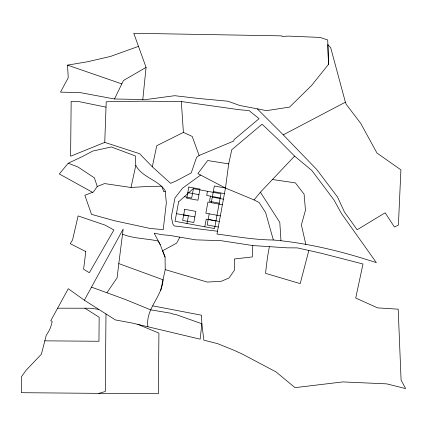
<?xml version="1.0" encoding="UTF-8"?>
<svg xmlns="http://www.w3.org/2000/svg" width="427" height="427" viewBox="0 0 427 427"><rect width="100%" height="100%" fill="white"/><g stroke="black" fill="none" stroke-linecap="round" stroke-linejoin="round"><path stroke-width="0.64" d="M147.929 326.724C145.191 309.036 162.18 296.845 163.039 279.776L118.802 263.592L123.168 229.069L84.354 300.224L115.397 319.924L132.413 323.095L200.156 339.166L201.859 323.767L201.512 315.211L152.786 305.871M105.987 313.952L105.298 391.506L98.808 393.363L21.35 392.691L21.393 376.833L26.159 370.193L41.376 354.234L46.239 335.419L49.089 330.717A33.85 33.85 0 0 0 52.03 322.107L52.153 321.36L50.76 320.752L68.272 288.716L84.354 300.224M104.754 142.394L106.211 101.759L143.045 101.172L181.315 101.541L239.045 109.702L249.128 110.609L259.066 118.685L233.98 139.736L233.761 141.043L199.115 155.481L196.585 157.355L191.269 172.86L176.554 180.749L170.624 183.348L152.295 166.786L139.613 153.704L104.754 142.394L70.599 156.229L71.16 101.423L78.846 101.583L106.019 107.14M252.779 245.562L252.33 256.942L234.359 258.965L234.322 270.398L228.931 278.052L221.261 281.276L207.26 282.076L165.222 269.618L165.052 257.038L162.607 250.788L176.618 243.144L179.884 237.172L195.619 239.851L221.01 240.668L252.779 245.562L287.136 247.831L297.357 247.895L320.997 253.19L362.982 263.993L355.712 298.051L377.58 307.878L398.188 309.175L401.086 380.105L405.65 388.575L386.761 383.868L342.753 381.914L295.014 387.652L275.981 371.874L242.84 354.346L234.119 350.316L217.791 343.724L203.823 340.122L201.859 323.767L175.289 314.315L173.218 314.149L171.184 313.279L150.528 309.805L125.207 299.428L91.57 287.168M142.799 99.518L146.071 67.386L133.768 33.279L281.681 35.863L282.108 36.541L287.926 36.087L320.101 37.427L327.717 39.957L328.502 64.354L311.571 85.496L289.581 107.092L266.555 110.652L239.76 105.464L227.911 101.215L197.658 98.381L174.718 95.696L143.995 99.817L142.799 99.518L114.505 98.995L79.854 92.547L60.501 92.147L68.235 77.757L67.53 65.128L87.69 61.728L110.363 56.476L138.46 46.378M118.802 263.592L117.105 277.822L107.001 292.591M273.333 239.99L265.647 212.63L259.216 202.622L254.081 199.927L225.472 188.051L228.707 163.883L231.765 149.76L262.082 124.204L277.07 138.428L294.609 156.101L311.881 170.544L333.893 199.825L341.536 213.633L376.358 262.648C342.876 251.642 308.497 243.112 273.333 239.99C254.391 239.873 235.752 236.457 216.991 234.06L225.472 188.051L197.872 173.602L207.698 160.547L228.707 163.883M269.357 246.747L267.387 257.881L265.519 273.339L300.197 283.619L308.822 250.542M186.999 223.502L188.408 215.859L176.447 213.655M193.42 188.681L191.691 198.048L184.315 196.692M207.469 191.269L206.7 195.443L220.199 197.936M204.811 226.785L206.22 219.142L215.955 220.94M210.463 196.137L209.502 201.336L219.238 203.129M209.209 213.826L207.159 224.96L218.288 227.009M211.264 202.697L214.338 185.996L225.472 188.051M135.797 165.382C142.175 177.483 157.75 179.618 165.153 190.543L166.333 202.82L163.231 229.63L150.267 228.477L114.425 220.722L91.517 214.365L84.85 195.288L93.47 191.958L97.255 186.476L104.567 183.578L131.014 187.49L135.797 165.382L135.29 155.903L111.324 146.968L92.728 151.073L82.662 156.415L68.219 163.242L59.31 173.96L92.531 192.321M152.295 166.786L156.746 145.714L183.402 132.402L192.209 136.432L199.115 155.481M160.717 290.557L165.222 269.618M114.505 98.995L123.44 80.511L146.071 67.386M254.081 199.927L260.395 192.219L294.609 156.101M200.631 175.043L182.585 188.147L174.985 197.893L171.291 216.964L172.935 224.234L174.163 225.92L217.514 231.226M328.502 64.354L327.851 44.52L330.728 47.813L345.395 102.186L283.272 134.847L257.262 108.853M131.014 187.49L145.746 186.583L161.758 186.167L163.68 191.654L165.26 191.654M57.629 308.187L90.15 308.23L98.722 309.345M98.808 393.363L158.385 393.721L158.919 333.097L137.772 324.349M44.712 340.842L98.952 341.264L99.16 317.266L84.856 308.187M272.234 179.468L295.393 182.889L304.104 194.2L305.47 210.175L301.377 224.944L305.865 244.506M179.884 237.172L169.887 235.421L161.705 234.679L154.147 233.179L160.226 244.698L165.052 257.038M213.313 191.563L224.447 193.618M187.8 192.614L198.929 194.664M212.288 197.13L223.417 199.179M222.392 204.746L207.922 202.078L205.867 213.212L220.343 215.881M183.695 214.877L194.824 216.927M208.184 219.393L219.313 221.442M67.53 65.128L121.834 83.9M68.219 163.242L77.949 166.978L94.383 177.862L97.255 186.476M122.517 234.209C133.87 238.757 146.498 238.426 158.316 241.074L160.226 244.698M283.272 134.847L316.775 169.546L337.565 197.087L344.37 211.845L357.148 229.758L385.165 212.785L394.42 227.031L398.402 225.104L400.905 169.855L376.977 153.042L360.73 123.387L346.206 104.305L345.395 102.186M260.395 192.219L279.797 222.366L280.971 240.759M181.315 101.541L183.402 132.402M85.795 251.578L83.596 269.229L89.328 272.709L113.902 229.993L105.074 225.114L78.109 215.929L72.542 239.985L70.225 243.652L85.795 251.578M178.635 201.806L175.038 221.298L214.546 228.578L220.967 193.757L193.25 188.649L178.635 201.806M184.72 209.31L182.665 220.444L193.799 222.494L195.849 211.365L184.72 209.31M188.825 187.047L186.77 198.181L197.904 200.231L199.953 189.102L188.825 187.047"/></g></svg>
